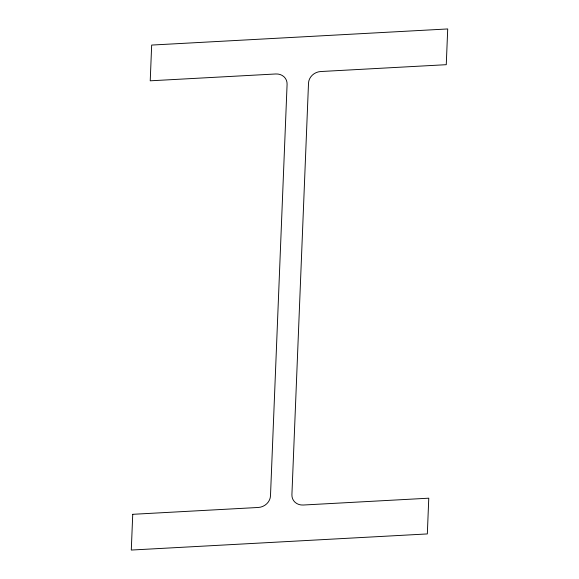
<?xml version="1.0" encoding="UTF-8"?>
<svg xmlns="http://www.w3.org/2000/svg" width="579" height="579" viewBox="0 0 579 579"><rect width="100%" height="100%" fill="white"/><g stroke="black" fill="none" stroke-linecap="round" stroke-linejoin="round"><path stroke-width="0.87" d="M132.736 514.311L131.288 550.05L427.331 533.932L428.771 498.193L303.237 505.026A12.043 10.69 -26.9 0 1 291.91 494.705L308.513 83.13A12.043 10.69 -26.9 0 1 320.73 71.528L446.264 64.689L447.712 28.95L151.669 45.068L150.229 80.807L275.763 73.974A12.043 10.69 -26.9 0 1 287.09 84.295L270.487 495.87A12.043 10.69 -26.9 0 1 258.27 507.472L132.736 514.311"/></g></svg>
